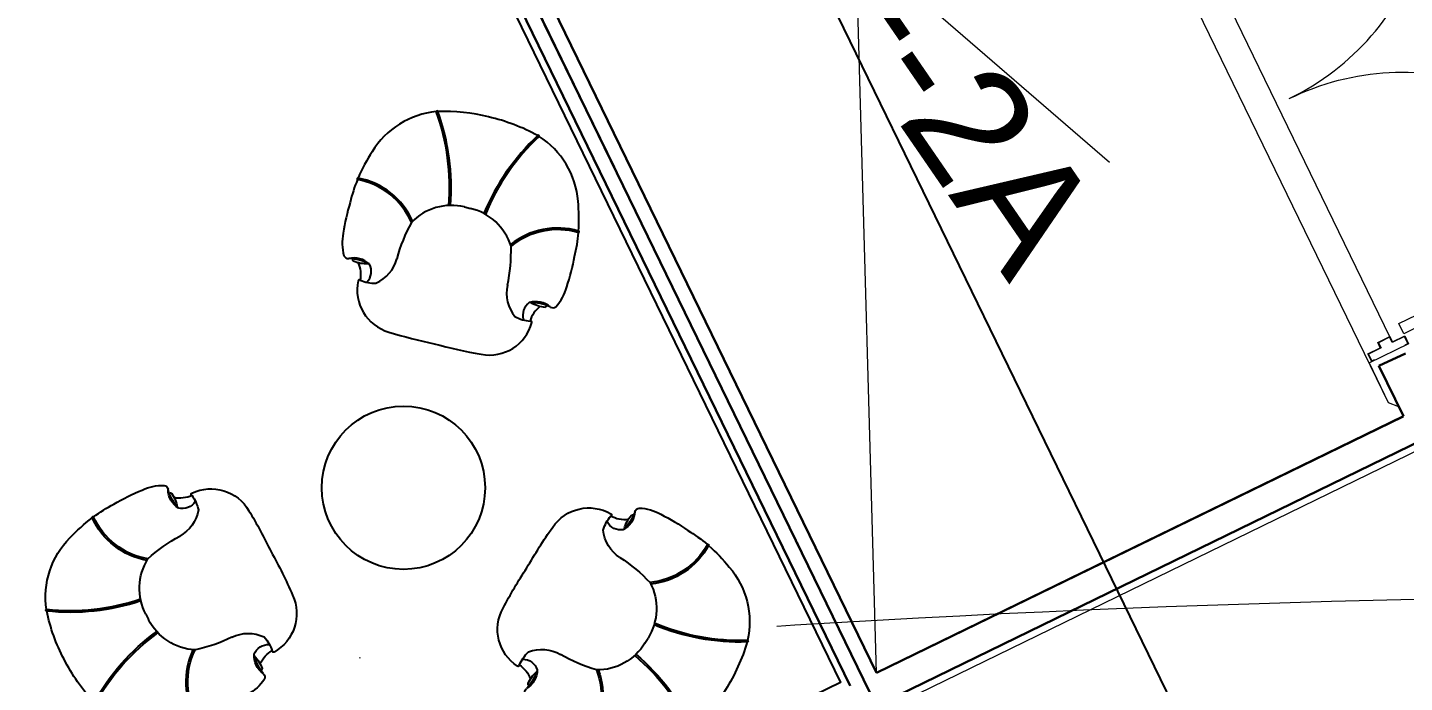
# Model space of a CAD drawing. Header units: millimetres. Extents: x 32582 to 41721, y -247935 to -234947.
# Drawn here: x 39140.2 to 39610.1, y -243737.7 to -243514.4 of the extents above; entities that cross this region are included whole.
import ezdxf

# ---------------------------------------------------------------- set-up
doc = ezdxf.new("R2010")
doc.units = ezdxf.units.MM
doc.header["$LTSCALE"] = 300
doc.header["$MEASUREMENT"] = 0
for name, pattern in [('DGN Style 2', [4.165224211938893, 2.499134527163335, -1.666089684775558]), ('DGN Style 4', [1.9026549028481765, 0.9507332431471213, -0.4753666215735606, 0.001188416553933902, -0.4753666215735606]), ('TDME_FASHION_L3$0$DGN Style 2', [4.165224211938892, 2.499134527163334, -1.666089684775558]), ('TDME_Fave_column_LGM$0$HIDDENX2', [0.75, 0.5, -0.25]), ('TDME_Fave_Core_L3$0$DGN Style 2', [4.165224211938893, 2.499134527163335, -1.666089684775558])]:
    doc.linetypes.add(name, pattern=pattern)
for name, color, linetype in [('1', 1, 'Continuous'), ('I-FUR-LOOSE', 2, 'Continuous'), ('I-FURNITURE', 2, 'Continuous')]:
    doc.layers.add(name, color=color, linetype=linetype)
for name, color, linetype, lineweight in [('A-_RALG----_E-', 9, 'Continuous', 0), ('G-GRID_A', 1, 'DGN Style 4', 0), ('MINORTEXT', 1, 'Continuous', 13), ('STRUCTURES', 3, 'DGN Style 2', 0), ('TDME_FASHION_L3$0$A-_DOOR----_E-', 1, 'Continuous', 13), ('TDME_FASHION_L3$0$A-_FLORPATT_E-', 8, 'Continuous', 13), ('TDME_FASHION_L3$0$A-_FNSH----_E-', 7, 'Continuous', 13), ('TDME_FASHION_L3$0$A-_WALL----_E-', 1, 'Continuous', 30), ('TDME_Fave_column_LGM$0$A-_SLABEDGE_E-', 2, 'Continuous', 13), ('TDME_Fave_Core_L3$0$A-_SLABOPEN_E-', 8, 'TDME_Fave_Core_L3$0$DGN Style 2', 0)]:
    doc.layers.add(name, color=color, linetype=linetype, lineweight=lineweight)
doc.layers.add('LEASE LINE', color=7, linetype='DGN Style 4', lineweight=30, true_color=0xf60929)
doc.styles.add('MINORTEXT', font='arial.ttf', dxfattribs={"height": 0.36})

# ---------------------------------------------------------------- blocks, each defined once
blk = doc.blocks.new('TDME_FASHION_L3$0$Doors_MR')
at = {"layer": 'TDME_FASHION_L3$0$A-_DOOR----_E-', "extrusion": (-3.1999e-12, -2.0425e-12, -1)}
for p, q in [((0, 0), (30.00000047683716, 9.536743164e-07)), ((7.842954432523458e-23, -11.99999928474426), (0, 0)), ((0, 0), (0, 0)), ((30.00000047683716, 9.536743164e-07), (30.00000047683716, -46.9999988079071)), ((1860.00000333786, 7.152557373000118e-07), (1830.00000333786, 7.152557373000118e-07)), ((1830.00000333786, 7.152557373000118e-07), (1830.00000333786, -46.9999988079071)), ((1860.000003814697, -11.99999833106994), (1860.00000333786, 7.152557373000118e-07)), ((1860.00000333786, 7.152557373000118e-07), (1860.00000333786, 7.152557373000118e-07)), ((2, -12.00000023841858), (7.842954432523458e-23, -11.99999928474426)), ((27.99999952316284, -1.999998807907104), (1.899999618530273, -2)), ((1.899999618530273, -2), (1.999998092651367, -2.000000238418579)), ((1.999998092651367, -2.000000238418579), (2, -12.00000023841858)), ((28.00000095367432, -48.99999785423279), (27.99999952316284, -1.999998807907104)), ((1832.000004291534, -48.99999833106995), (1832.000003814697, -1.999999046325683)), ((1832.000003814697, -1.999999046325683), (1858.10000371933, -1.999999284744262)), ((1858.10000371933, -1.999999284744262), (1858.000004291534, -1.999999284744262)), ((1858.000004291534, -1.999999284744262), (1858.00000333786, -11.99999976158142)), ((1858.00000333786, -11.99999976158142), (1860.000003814697, -11.99999833106994)), ((48.00000095367432, -48.99999737739562), (28.00000095367432, -48.99999785423279)), ((28.00000476837158, -137.9999992847442), (28.00000429153442, -90.99999833106995)), ((28.00000429153442, -90.99999833106995), (48.00000238418579, -90.99999761581421)), ((30.00000047683716, -46.9999988079071), (50.00000190734863, -46.99999833106994)), ((50.00000238418579, -92.99999856948851), (30.00000286102295, -92.99999856948851)), ((30.00000286102295, -92.99999856948851), (30.0000057220459, -139.9999988079071)), ((48.00000238418579, -90.99999761581421), (48.00000095367432, -48.99999737739562)), ((50.00000190734863, -46.99999833106994), (50.00000238418579, -92.99999856948851)), ((1830.00000333786, -46.9999988079071), (1810.000002861023, -46.9999997615814)), ((1810.000002861023, -46.9999997615814), (1810.000004291534, -92.99999976158142)), ((1810.000004291534, -92.99999976158142), (1830.00000333786, -92.99999904632568)), ((1812.000004291534, -90.99999904632568), (1812.00000333786, -48.99999856948853)), ((1812.00000333786, -48.99999856948853), (1832.000004291534, -48.99999833106995)), ((1832.000002861023, -90.99999880790709), (1812.000004291534, -90.99999904632568)), ((1830.00000333786, -92.99999904632568), (1830.00000333786, -139.9999990463257)), ((1832.000004291534, -137.9999997615814), (1832.000002861023, -90.99999880790709)), ((5.245208740200001e-06, -139.9999997615814), (5.245208740200001e-06, -127.9999997615814)), ((5.245208740200001e-06, -127.9999997615814), (2.000004768371582, -127.9999997615814)), ((30.0000057220459, -139.9999988079071), (5.245208740200001e-06, -139.9999997615814)), ((2.000004291534423, -137.9999990463257), (1.900005340576171, -138.0000007152557)), ((1.900005340576171, -138.0000007152557), (28.00000476837158, -137.9999992847442)), ((2.000004768371582, -127.9999997615814), (2.000004291534423, -137.9999990463257)), ((1830.00000333786, -139.9999990463257), (1860.000003814697, -139.9999992847442)), ((1858.100003242492, -137.9999997615814), (1832.000004291534, -137.9999997615814)), ((1860.00000333786, -127.9999990463257), (1858.00000333786, -127.9999992847442)), ((1858.00000333786, -127.9999992847442), (1858.000004291534, -137.9999985694885)), ((1858.000004291534, -137.9999985694885), (1858.100003242492, -137.9999997615814)), ((1860.000003814697, -139.9999992847442), (1860.00000333786, -127.9999990463257))]:
    blk.add_line(p, q, dxfattribs=at)
at = {"layer": 'TDME_FASHION_L3$0$A-_DOOR----_E-'}
for p, q in [((37.99998449036949, -1029.964439421324, 1.2261058e-09), (37.94444580911654, -139.9999956779825, 1.2261058e-09)), ((37.94444580911654, -139.9999956779825, 1.2261058e-09), (75.94444580905832, -139.9999964717089, 1.2261058e-09)), ((75.94444580905832, -139.9999964717089, 1.2261058e-09), (75.99998449036947, -1029.964440214992, 1.2261058e-09)), ((1784.055561068117, -139.9999997430705, 1.2261058e-09), (1784.000019263457, -1029.964443486159, 1.2261058e-09)), ((1822.055561068058, -139.9999990827059, 1.2261058e-09), (1784.055561068117, -139.9999997430705, 1.2261058e-09)), ((1822.000019263457, -1029.964442825852, 1.2261058e-09), (1822.055561068058, -139.9999990827059, 1.2261058e-09)), ((75.99998449036947, -1029.964440214992, 1.2261058e-09), (37.99998449036949, -1029.964439421324, 1.2261058e-09)), ((1784.000019263457, -1029.964443486159, 1.2261058e-09), (1822.000019263457, -1029.964442825852, 1.2261058e-09))]:
    blk.add_line(p, q, dxfattribs=at)
at = {"layer": 'TDME_FASHION_L3$0$A-_DOOR----_E-', "linetype": 'TDME_FASHION_L3$0$DGN Style 2', "extrusion": (3.199864532032771e-12, -2.0424931056149e-12, -1)}
blk.add_ellipse((27.96633720397949, -137.9838325977325), major_axis=(885.7904210378176, -172.1829796829778, 3.1860919e-09), ratio=0.988071411081652, start_param=6.091196103785716, end_param=7.653103424632237, dxfattribs=at)
at = {"layer": 'TDME_FASHION_L3$0$A-_DOOR----_E-', "linetype": 'TDME_FASHION_L3$0$DGN Style 2'}
blk.add_ellipse((1832.033669948578, -137.9838359355926), major_axis=(-885.7904216420972, -172.1829765742794, 3.1860919e-09), ratio=0.988071411081652, start_param=6.091196103785716, end_param=7.653103424632237, dxfattribs=at)
blk = doc.blocks.new('A$C5ED46BB0')
at = {"layer": '1', "color": 1, "linetype": 'Continuous'}
blk.add_line((384.7143687448797, 478.6485025416528), (405.0515008130942, 478.6476356069011), dxfattribs=at)
for centre, radius, start, end in [((308.0188079828043, 499.4966634201837), 288.2363591753516, 108.8763352420021, 162.0641787355642), ((217.1211716123878, 773.0000841957606), 2.47680268503434, 18.08048896751484, 198.0804889674901), ((-417.0689818423625, 356.2081938907802), 756.4995704799138, 8.713086735933773, 33.36233767606597), ((386.6384253557935, 171.335925555989), 625.1949405496005, 89.447133967271, 105.5082429100715), ((-411.0806875614219, 355.8091086259299), 756.4995704799138, 8.86926549701986, 33.53811562246491), ((398.8943339992883, 135.514088671443), 661.0169677300429, 74.92027239226589, 90.53943157572783), ((1201.422778873605, 355.8091086259299), 756.4995704799138, 146.4618843775351, 171.1307345029801), ((1207.411073154546, 356.2081938907802), 756.4995704799138, 146.637662323934, 171.2869132640662), ((573.2209196997953, 773.0000841957606), 2.47680268503434, 341.9195110325099, 161.9195110324852), ((482.3232833293787, 499.4966634201837), 288.2363591753516, 17.93582126443586, 71.12366475799794), ((685.7570261778837, 366.828354330607), 688.5437976262473, 161.2406869129142, 169.7106585055949), ((104.5850651342994, 366.828354330607), 688.5437976262473, 10.28934149440512, 18.75931308708576), ((515.1036304760397, 404.4310727269437), 513.9595418294032, 171.0729751763405, 180.2097471846177), ((8.536424099226451, 486.885153693479), 2.940996239266989, 94.88079991432647, 246.6292550058341), ((20.61090020566803, 234.1426893210992), 250.3931039299243, 37.12317988068224, 93.0312881718708), ((20.61090020566803, 234.1426893210992), 255.9696799410094, 37.60565785074306, 92.75980622221596), ((384.7143687448797, 287.150664332516), 191.4978382091373, 89.99607913560214, 149.1802037005656), ((405.6277225673034, 287.150664332516), 191.4978382091373, 30.81979629943445, 90.17240468464644), ((769.7311911065148, 234.1426893210992), 255.9696799410094, 87.24019377778406, 142.3943421492569), ((769.7311911065148, 234.1426893210992), 250.3931039299243, 86.96871182812922, 142.8768201193178), ((781.8056672129566, 486.885153693479), 2.940996239266989, 293.3707449941659, 85.11920008567354), ((275.2384608361433, 404.4310727269437), 513.9595418294032, 359.7902528153822, 8.927024823659492), ((774.4100415443077, 360.2950148067926), 774.4161391370628, 176.8722095457439, 184.8479960705879), ((761.3950403322164, 239.1884780653322), 560.5047213700086, 164.8936358499819, 178.5750871006314), ((28.94705097996666, 239.188478065332), 560.5047213700085, 1.424912899368658, 15.10636415001809), ((15.93204976787547, 360.2950148067926), 774.4161391370628, 355.1520039294121, 3.127790454256069), ((164.2116357047097, 299.1366923736423), 161.504168488207, 181.5219625053804, 209.0181486314881), ((626.1304556074732, 299.1366923736418), 161.5041684882072, 330.9818513685119, 358.4780374946197), ((75.28839893871918, 255.7070268307609), 125.8017139854403, 307.0922083062513, 358.8246152448348), ((715.053692373464, 255.7070268307609), 125.8017139854403, 181.1753847551652, 232.9077916937487), ((36.19215389095802, 231.3153252542515), 16.88879050330972, 218.5374077042029, 288.0733895719567), ((76.03105442841161, 147.1629888509001), 76.3825808169487, 59.6569940233533, 116.9347244905173), ((73.28390330091156, 46.34618825760867), 172.1880536648567, 76.5442433825742, 100.3340303790173), ((60.4248894313248, 216.7138484181942), 6.255844113696832, 173.010044704191, 252.1016223527563), ((75.22615104427041, 323.7169189964977), 114.1874768758671, 261.5781813723997, 287.3553052673132), ((-3.513086792130252, 147.0640960775718), 101.1443062408895, 2.903558127421923, 38.14215588253222), ((75.28657304808826, 178.4922135642746), 52.37764412821211, 329.2085686656823, 41.33040826515006), ((715.0555182640951, 178.4922135642746), 52.37764412821211, 138.6695917348499, 210.7914313343177), ((714.3110368837713, 147.1629888509001), 76.3825808169487, 63.06527550948269, 120.3430059766467), ((717.0581880112715, 46.34618825760867), 172.1880536648567, 79.6659696209827, 103.4557566174258), ((715.115940267913, 323.7169189964977), 114.1874768758671, 252.6446947326868, 278.4218186276003), ((793.855178104313, 147.0640960775718), 101.1443062408895, 141.8578441174678, 177.0964418725781), ((729.9172018808581, 216.7138484181942), 6.255844113696832, 287.8983776472437, 6.989955295809006), ((754.149937421225, 231.3153252542515), 16.88879050330972, 251.9266104280433, 321.4625922957971), ((93.92519179383203, 149.3723751060186), 3.94899349888973, 48.55626404119092, 185.8455073826219), ((240.1772693473504, 153.4981519692894), 150.2487807838439, 181.72695400109, 267.27427199285), ((116.69945968406, 282.8699494802459), 132.0850267103312, 261.220474986607, 285.1229813650784), ((550.1648219648328, 153.4981519692894), 150.2487807838439, 272.72572800715, 358.27304599891), ((673.6426316281227, 282.8699494802459), 132.0850267103312, 254.877018634909, 278.779525013393), ((696.416899518351, 149.3723751060186), 3.94899349888973, 354.154492617378, 131.4437359588091), ((342.3063188913929, 1740.991327391808), 1741.004646470722, 266.4014659889381, 271.6577146555105), ((444.6125349463118, 1851.668167562851), 1851.681493424957, 268.3925861159649, 273.4893022857874)]:
    blk.add_arc(centre, radius, start, end, dxfattribs=at)

msp = doc.modelspace()

# ---------------------------------------------------------------- linework, layer by layer
at = {"layer": 'A-_RALG----_E-', "color": 254, "lineweight": 0}
for radius in [6701.000000059925, 6696.000000022323, 6676.000000005047]:
    msp.add_arc((41131.41747858759, -249096.8128497521), radius, 103.4529851235632, 128.2580742195036, dxfattribs=at)
at = {"layer": 'Defpoints', "color": 4}
msp.add_lwpolyline([(38576.95465956643, -246828.308293001), (36978.74313580249, -243546.5537976584), (38963.50707652167, -242579.9755217666), (40561.7186002856, -245861.7300171092)], close=True, dxfattribs=at)
at = {"layer": 'G-GRID_A'}
msp.add_arc((39728.58015436543, -249049.2586304902), 5341, 84.38848196050394, 123.1381486417533, dxfattribs=at)
at = {"layer": 'I-FUR-LOOSE'}
msp.add_circle((39268.49348662833, -243671.323566094), 27.84891440167106, dxfattribs=at)
at = {"layer": 'I-FURNITURE', "color": 1, "elevation": -0.005431830597408253}
msp.add_lwpolyline([(39738.70132848179, -244854.7904122388), (39966.64042130933, -245323.4591682082), (39833.64765377112, -245388.2455695892), (39830.77357447754, -245469.7171089001, 0.1156576290123047), (38210.57840875968, -245803.4209340001), (38147.05940565324, -245664.8406647434), (38333.34063196356, -245575.418550341), (38132.60933888092, -245157.26168071), (38071.23675957206, -245186.4105032262), (37710.62539922791, -244432.5171177649), (37554.15827162984, -244507.6273238332), (37463.96924352674, -244319.7484867639), (37523.77090696207, -244273.9718135124), (37473.78602513636, -244208.8432629604, -0.0779813252234119), (39208.31256822595, -243307.8865672416), (39417.65506621228, -243737.7487435573), (39240.00870064049, -243824.2623657774), (39374.4580636253, -244106.3790018244), (39300.39924494817, -244142.4033894778), (39433.81367252824, -244416.6762290164), (39508.00171570721, -244380.5890649652), (39664.31133612348, -244701.9306049171)], format="xyb", dxfattribs=at)
at = {"layer": 'LEASE LINE'}
msp.add_lwpolyline([(37470.98380260129, -244216.7796739074, -0.0810313692429594), (39215.4951569401, -243305.5054275877), (39427.68183079525, -243741.2078226034), (39247.78775688013, -243828.8160768255), (39384.59937855644, -244109.7439438604), (39310.42434167922, -244145.8671209243), (39437.27740398797, -244406.6511322894), (39504.70384265283, -244373.84951179)], format="xyb", dxfattribs=at)
at = {"layer": 'STRUCTURES', "color": 3, "ltscale": 0.3}
for centre, radius, start, end in [((41205.58709459956, -249058.3183736027), 6680, 104.2111062519699, 129.4272226652876), ((45477.48500442511, -241310.6132290907, 7.088439795824128e-09), 6132.888995139205, 193.8607147050126, 212.7698848794823), ((45477.48500391353, -241310.6132292159), 6252.888994612957, 193.8927565565424, 212.8232490076096)]:
    msp.add_arc(centre, radius, start, end, dxfattribs=at)
at = {"layer": 'TDME_FASHION_L3$0$A-_FLORPATT_E-'}
msp.add_line((39528.08117923562, -243461.5539829975, -0.001283738957761351), (39605.19834544513, -243619.9775873425, -0.001283738945490311), dxfattribs=at)
at = {"layer": 'TDME_FASHION_L3$0$A-_FNSH----_E-'}
for p, q in [((39417.65514033909, -243737.7487074616, 1.126357843994619e-07), (39208.3126518361, -243307.8865394858, 1.126357843994619e-07)), ((39516.61624519298, -243461.5372171583, 5.493550099728472e-08), (39604.62212441199, -243642.2477758866, 1.032057105752805e-07)), ((39257.81444737966, -243832.275191986, 1.126357843940534e-07), (39741.43833803121, -243596.7507867063, 1.126357843995108e-07)), ((39257.81444737966, -243832.275191986, 1.126357843940534e-07), (39741.43833803121, -243596.7507867063, 1.126357843995108e-07)), ((39257.81444737966, -243832.275191986, 1.126357843940534e-07), (39741.43833803121, -243596.7507867063, 1.126357843995108e-07)), ((39598.14174258256, -243628.7195070771, 1.031989377540878e-07), (39611.62367499495, -243622.1538253833, 1.032476835392738e-07)), ((39598.05455156433, -243628.7619773892, 1.032057105752805e-07), (39604.62212445914, -243642.2477758796, 1.032057105752805e-07)), ((39604.62212441199, -243642.2477758866, 1.032057105752805e-07), (39608.07481217915, -243643.6276266019, 1.031996172383344e-07))]:
    msp.add_line(p, q, dxfattribs=at)
at = {"layer": 'TDME_FASHION_L3$0$A-_WALL----_E-'}
for p, q in [((39427.68183079525, -243741.2078226034, 1.126357843994619e-07), (39215.4951569401, -243305.5054275877, 1.126357843994619e-07)), ((39420.99737046569, -243738.9017457902, 1.126357843994619e-07), (39211.81069357729, -243309.3595202125, 1.126357843994619e-07)), ((39429.98790757466, -243734.5233622726, 1.126357843994619e-07), (39250.13519549019, -243365.2152619585, 1.126357843994619e-07)), ((39254.4722172094, -243831.1221535676, 1.126357843940281e-07), (39742.76453397979, -243593.3242290539, 1.126357843995381e-07)), ((39254.4722172094, -243831.1221535676, 1.126357843940281e-07), (39742.76453397979, -243593.3242290539, 1.126357843995381e-07)), ((39254.4722172094, -243831.1221535676, 1.126357843940281e-07), (39742.76453397979, -243593.3242290539, 1.126357843995381e-07)), ((39601.44145444671, -243629.795085566, 1.103782305032698e-07), (39610.47062067087, -243625.4960227582, 1.032768575025191e-07)), ((39601.44145404832, -243629.7950857224, 1.198150757130879e-07), (39609.79865246065, -243646.9556892005, 1.198150757130879e-07)), ((39429.98790759234, -243734.52336227, 1.126357843961673e-07), (39609.79865244765, -243646.9556891542, 1.126357843981312e-07)), ((39429.98790759234, -243734.52336227, 1.126357843959924e-07), (39609.71531667232, -243646.9962736089, 1.12635784398768e-07)), ((39429.98790759234, -243734.52336227, 1.126357843959924e-07), (39609.71531667232, -243646.9962736089, 1.12635784398768e-07))]:
    msp.add_line(p, q, dxfattribs=at)
at = {"layer": 'TDME_Fave_column_LGM$0$A-_SLABEDGE_E-', "linetype": 'TDME_Fave_column_LGM$0$HIDDENX2'}
for centre, radius, start, end in [((41133.81643572131, -249096.1283702693, 1.728924133842482e-08), 6688.000000022162, 105.3072938801086, 128.2850396692509), ((45476.36347971972, -241307.8170586628, 1.728924133842482e-08), 6252.888994612957, 193.7003729403382, 224.8436447875484)]:
    msp.add_arc(centre, radius, start, end, dxfattribs=at)
at = {"layer": 'TDME_Fave_Core_L3$0$A-_SLABOPEN_E-', "lineweight": 0, "ltscale": 0.5}
for p, q in [((39429.98790759234, -243734.52336227, 1.126357843961673e-07), (39416.45825728109, -243255.8736170671)), ((39225.80878053945, -243315.2635988333, 1.126357843994619e-07), (39609.79865244765, -243646.9556891542, 1.126357843981312e-07))]:
    msp.add_line(p, q, dxfattribs=at)

# ---------------------------------------------------------------- block references
at = {"layer": 'I-FURNITURE', "yscale": 0.1, "zscale": 0.1}
for p, xscale, rotation in [((39240.76144636192, -243613.1207083683), 0.1, 346.4877782631288), ((39205.34303043703, -243658.3367039786), -0.1, 117.3678840557575), ((39289.98834166215, -243732.1068689973), -0.1, 238.463889393207)]:
    msp.add_blockref('A$C5ED46BB0', p, dxfattribs=dict(at, xscale=xscale, rotation=rotation))
at = {"layer": 'TDME_FASHION_L3$0$A-_WALL----_E-', "xscale": -0.1, "yscale": 0.1, "zscale": 0.1, "rotation": 115.9660548492186}
msp.add_blockref('TDME_FASHION_L3$0$Doors_MR', (39517.51552471884, -243461.0992721834, -0.001283738960645433), dxfattribs=at)

# ---------------------------------------------------------------- texts
at = {"layer": 'MINORTEXT', "insert": (39390.43736484148, -243408.0897341086), "char_height": 40, "attachment_point": 1, "rotation": 304.52442053393094, "style": 'MINORTEXT'}
msp.add_mtext('MRF-2A', dxfattribs=at)

doc.saveas('drawing.dxf')
